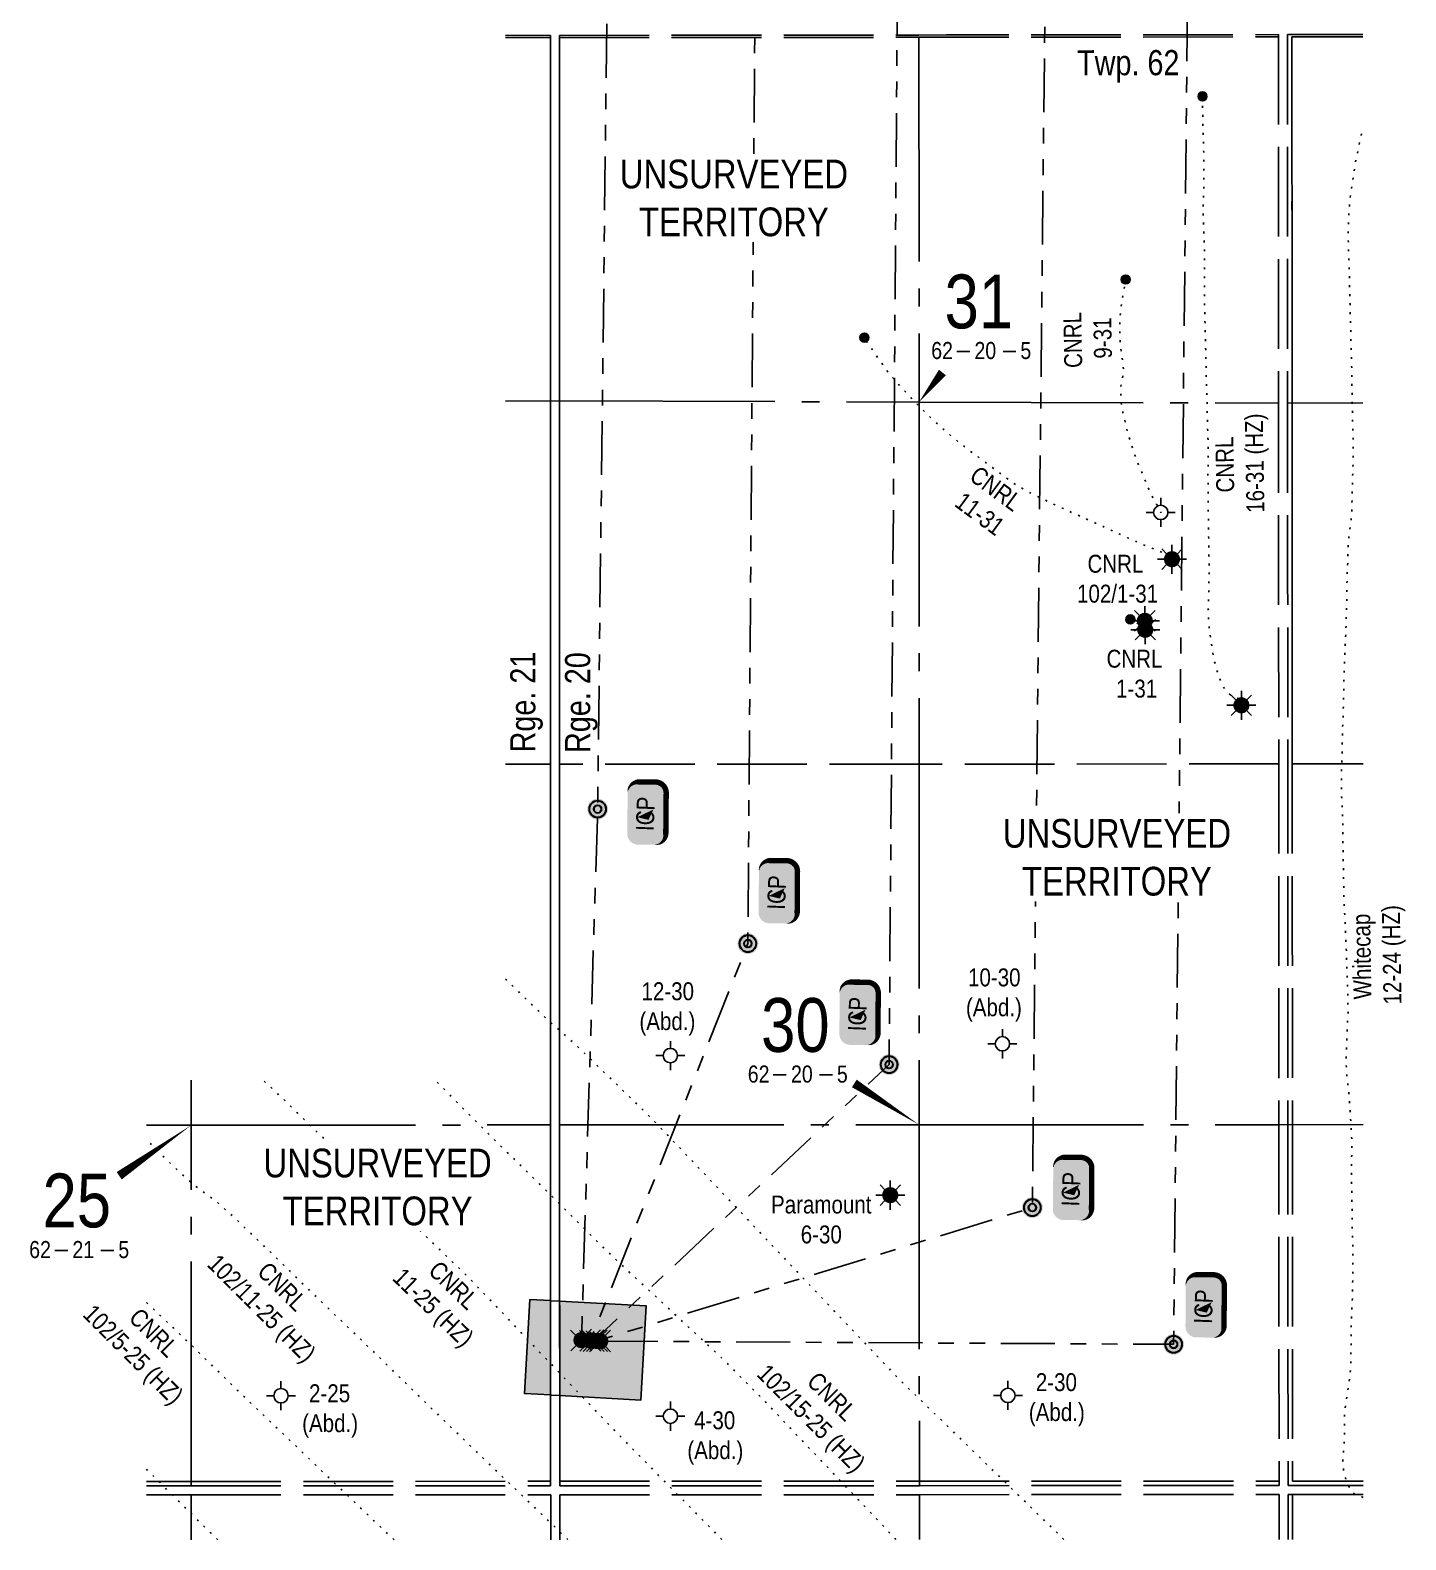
# Model space of a CAD drawing. Extents: x 492570 to 504268, y 6024618 to 6032974.
# Drawn here: x 503501 to 504268, y 6028718 to 6029559 of the extents above; entities that cross this region are included whole.
import ezdxf
from ezdxf.enums import TextEntityAlignment as Align

# ---------------------------------------------------------------- set-up
doc = ezdxf.new("R2010")
doc.units = 0
doc.header["$LTSCALE"] = 5
for name, pattern in [('foc-DOT', [1, 0.2, -0.8]), ('foc-DRILLPATH', [14.75, 6, -1.75, 1.75, -1.75, 1.75, -1.75]), ('foc-QUARTERLINE', [33, 25, -3, 2, -3]), ('foc-TRAV', [1.875, 1.25, -0.625]), ('foc-UNSURVEYED', [12.5, 10, -2.5])]:
    doc.linetypes.add(name, pattern=pattern)
for name, color, linetype in [('10', 1, 'Continuous'), ('9', 3, 'Continuous'), ('AS-DRILL-T', 8, 'Continuous'), ('C-WS-S', 8, 'Continuous'), ('D-TXT', 6, 'Continuous'), ('DETAIL-HZ-Existing', 8, 'foc-DOT'), ('DRILL-T', 8, 'Continuous'), ('F-WS-S', 8, 'Continuous'), ('L-MON', 1, 'Continuous'), ('L-QSEC', 8, 'foc-QUARTERLINE'), ('L-SEC', 7, 'Continuous'), ('L-SECLBL', 7, 'Continuous'), ('L-SECQ', 8, 'foc-QUARTERLINE'), ('L-UNS-T', 3, 'Continuous'), ('L-USEC', 7, 'foc-UNSURVEYED'), ('P-PDRILLPATH', 12, 'foc-DRILLPATH'), ('P-PROPOSED', 10, 'Continuous'), ('P-PROPOSED-H', 21, 'Continuous'), ('P-TRAV', 4, 'foc-TRAV')]:
    doc.layers.add(name, color=color, linetype=linetype)
doc.layers.add('C-WS-T', color=13, linetype='Continuous', lineweight=9)
doc.layers.add('F-WS-T', color=190, linetype='Continuous', lineweight=9)
doc.styles.add('80', font='ARIALN.TTF', dxfattribs={"height": 10})
doc.styles.add('80L', font='ARIALN.TTF', dxfattribs={"height": 10})
doc.styles.add('SIMPLEX', font='ARIALN.TTF')

# ---------------------------------------------------------------- blocks, each defined once
blk = doc.blocks.new('L-SECLBL')
at = {"layer": '9', "color": 7}
for p, q in [((-5.08, -27.83), (-12.29, -27.83)), ((20.7, -27.83), (13.5, -27.83))]:
    blk.add_line(p, q, dxfattribs=at)
at = {"layer": '10', "color": 2, "style": 'SIMPLEX'}
blk.add_attdef('SEC', text='', height=30, dxfattribs=at).set_placement((0, 0), align=Align.MIDDLE)
at = {"layer": '10', "color": 5, "style": '80L'}
blk.add_attdef('TWP', text='', height=9.5, dxfattribs=at).set_placement((-14.43, -27.37), align=Align.MIDDLE_RIGHT)
blk.add_attdef('RGE', text='', height=9.5, dxfattribs=at).set_placement((3.62, -27.37), align=Align.MIDDLE_CENTER)
blk.add_attdef('MER', text='', height=9.5, dxfattribs=at).set_placement((23.17, -27.37), align=Align.MIDDLE_LEFT)
blk = doc.blocks.new('GABD')
for p, q in [((-0.81, 0), (-1.62, 0)), ((0, 0.81), (0, 1.62)), ((1.62, 0), (0.81, 0)), ((0, -0.81), (0, -1.62))]:
    blk.add_line(p, q)
blk.add_circle((0, 0), 0.8)
blk = doc.blocks.new('GAS')
h = blk.add_hatch(color=255)
h.dxf.hatch_style = 1
edge = h.paths.add_edge_path()
edge.add_arc((0, 0), 0.9, 0, 360)
for p, q in [((-0.81, 0), (-1.62, 0)), ((-0.57, 0.57), (-1.14, 1.14)), ((0, 0.81), (0, 1.62)), ((0.57, 0.57), (1.14, 1.14)), ((1.62, 0), (0.81, 0)), ((-0.57, -0.57), (-1.14, -1.14)), ((0, -0.81), (0, -1.62)), ((1.14, -1.14), (0.57, -0.57))]:
    blk.add_line(p, q)
blk.add_circle((0, 0), 0.8)
blk = doc.blocks.new('plbh')
at = {"layer": 'L-MON'}
h = blk.add_hatch(color=255, dxfattribs=at)
h.dxf.hatch_style = 1
edge = h.paths.add_edge_path()
edge.add_arc((0, 0), 1.16, 0, 360)
h = blk.add_hatch(color=256, dxfattribs=at)
h.dxf.hatch_style = 1
h.paths.add_polyline_path([(-0.96, 0, 1), (0.96, 0, 1)])
h.paths.add_polyline_path([(0.91, 0, -1), (-0.91, 0, -1)], flags=16)
h.paths.add_polyline_path([(0.45, 0, -1), (-0.45, 0, -1)], flags=0)
h = blk.add_hatch(color=256, dxfattribs=at)
h.dxf.hatch_style = 1
h.paths.add_polyline_path([(-0.45, 0, 1), (0.45, 0, 1)])
h.paths.add_polyline_path([(0.4, 0, -1), (-0.4, 0, -1)], flags=16)
at = {"layer": 'L-MON', "color": 240}
for radius in [0.96, 0.91, 0.45, 0.4]:
    blk.add_circle((0, 0), radius, dxfattribs=at)
blk = doc.blocks.new('BH-Existing')
at = {"layer": 'AS-DRILL-T'}
h = blk.add_hatch(color=256, dxfattribs=at)
h.dxf.hatch_style = 1
edge = h.paths.add_edge_path()
edge.add_arc((0, 0), 0.5, 0, 360)
blk.add_circle((0, 0), 0.5, dxfattribs=at)
blk = doc.blocks.new('*U91')
h = blk.add_hatch(color=254)
edge = h.paths.add_edge_path()
edge.add_line((-11.5, -11.5), (11.5, -11.5))
edge.add_arc((11.5, -5.5), 6, 270, 360)
edge.add_line((17.5, -5.5), (17.5, 4))
edge.add_arc((11.5, 4), 6, 0, 90)
edge.add_line((11.5, 10), (-11.5, 10))
edge.add_arc((-11.5, 4), 6, 90, 180)
edge.add_line((-17.5, 4), (-17.5, -5.5))
edge.add_arc((-11.5, -5.5), 6, 180, 270)
at = {"color": 1, "flags": 128}
blk.add_lwpolyline([(-11.5, -11.5, 3, 3, 0), (11.5, -11.5, 3, 3, 0.414214), (17.5, -5.5, 3, 3, 0), (17.5, 4, 3, 0, 0.414214), (11.5, 10, 0, 0, 0), (-11.5, 10, 0, 0, 0.414214), (-17.5, 4, 0, 0, 0), (-17.5, -5.5, 0, 3, 0.414214)], format="xyseb", close=True, dxfattribs=at)
blk.add_lwpolyline([(-3.63, -1.78, 0, 10, 0), (0, 0, 5, 5, 0)], format="xyseb", dxfattribs=at)
at = {"color": 1, "style": '80'}
blk.add_attdef('ENTER_TEXT_001', (-35.99, -5), '', height=10, dxfattribs=at)
blk = doc.blocks.new('WC')
at = {"layer": 'L-MON'}
h = blk.add_hatch(color=255, dxfattribs=at)
h.dxf.hatch_style = 1
edge = h.paths.add_edge_path()
edge.add_arc((0, 0), 0.9, 0, 360)
at = {"layer": 'L-MON', "color": 240, "flags": 128}
for points in [[(-0.62, 0.5), (-1.23, 1.12)], [(0.52, 0.61), (1.13, 1.21)], [(-1.18, -1.18), (-0.56, -0.57)], [(1.16, -1.18), (0.56, -0.57)]]:
    blk.add_lwpolyline(points, dxfattribs=at)
at = {"layer": 'L-MON', "color": 240}
for radius in [0.8, 0.373]:
    blk.add_circle((0, 0), radius, dxfattribs=at)

msp = doc.modelspace()

# ---------------------------------------------------------------- hatches: boundary and pattern name
at = {"layer": 'P-PROPOSED-H'}
h = msp.add_hatch(color=256, dxfattribs=at)
h.dxf.hatch_style = 1
h.paths.add_polyline_path([(503791.297, 6028851.544), (503791.307, 6028798.989), (503776.781, 6028799.802), (503779.713, 6028852.192)])
h = msp.add_hatch(color=256, dxfattribs=at)
h.dxf.hatch_style = 1
h.paths.add_polyline_path([(503796.324, 6028851.262), (503844.576, 6028848.562), (503841.644, 6028796.172), (503796.334, 6028798.708)])

# ---------------------------------------------------------------- linework, layer by layer
at = {"layer": 'DETAIL-HZ-Existing', "flags": 128}
for points in [[(504176.291, 6029183.242), (504176.291, 6029183.242), (504176.291, 6029183.354), (504176.206, 6029183.467), (504175.946, 6029183.649), (504175.881, 6029183.711), (504175.826, 6029183.756), (504175.778, 6029183.789), (504175.738, 6029183.809), (504175.701, 6029183.819), (504175.631, 6029183.824), (504175.541, 6029183.831), (504175.501, 6029183.831), (504175.321, 6029183.864), (504175.17, 6029183.931), (504175.063, 6029183.994), (504175.005, 6029183.996), (504174.918, 6029183.956), (504174.923, 6029183.924), (504174.998, 6029183.911), (504175.16, 6029184.166), (504175.408, 6029184.544), (504175.62, 6029184.819), (504175.593, 6029185.224), (504175.517, 6029185.714), (504175.667, 6029185.991), (504175.797, 6029186.144), (504175.847, 6029186.231), (504175.927, 6029186.321), (504176.077, 6029186.427), (504176.277, 6029186.607), (504176.422, 6029186.784), (504176.502, 6029186.949), (504176.589, 6029187.134), (504176.714, 6029187.304), (504176.922, 6029187.507), (504176.959, 6029187.542), (504176.962, 6029187.542), (504176.962, 6029187.542), (504177.029, 6029187.554), (504177.082, 6029187.544), (504177.149, 6029187.527), (504177.232, 6029187.504), (504177.332, 6029187.482), (504177.449, 6029187.459), (504177.569, 6029187.435), (504177.692, 6029187.407), (504177.744, 6029187.387), (504177.764, 6029187.365), (504177.714, 6029187.28), (504177.542, 6029187.169), (504177.294, 6029187.082), (504176.994, 6029187.022), (504176.667, 6029186.967), (504176.332, 6029186.919), (504175.935, 6029186.911), (504175.415, 6029186.954), (504174.77, 6029187.041), (504174.029, 6029187.193), (504173.212, 6029187.433), (504172.327, 6029187.773), (504171.409, 6029188.22), (504170.319, 6029188.91), (504169.419, 6029189.602), (504168.558, 6029190.417), (504167.713, 6029191.389), (504166.888, 6029192.524), (504166.092, 6029193.823), (504165.342, 6029195.273), (504164.651, 6029196.858), (504164.028, 6029198.568), (504163.43, 6029200.375), (504162.797, 6029202.247), (504162.182, 6029204.222), (504161.641, 6029206.295), (504161.148, 6029208.467), (504160.715, 6029210.704), (504160.329, 6029212.994), (504159.941, 6029215.307), (504159.555, 6029217.654), (504159.172, 6029220.021), (504158.816, 6029222.404), (504158.54, 6029224.804), (504158.317, 6029227.214), (504158.131, 6029229.619), (504157.995, 6029232.029), (504157.905, 6029234.439), (504157.844, 6029236.854), (504157.851, 6029239.259), (504157.915, 6029241.674), (504157.989, 6029244.091), (504158.073, 6029246.506), (504158.142, 6029248.916), (504158.202, 6029251.336), (504158.271, 6029253.756), (504158.338, 6029256.176), (504158.349, 6029258.596), (504158.294, 6029261.019), (504158.228, 6029263.436), (504158.177, 6029265.851), (504158.134, 6029268.271), (504158.096, 6029270.686), (504158.077, 6029273.102), (504158.059, 6029275.514), (504158.013, 6029277.932), (504157.97, 6029280.352), (504157.947, 6029282.762), (504157.931, 6029285.182), (504157.903, 6029287.602), (504157.862, 6029290.022), (504157.841, 6029292.442), (504157.83, 6029294.852), (504157.815, 6029297.282), (504157.801, 6029299.689), (504157.796, 6029302.107), (504157.772, 6029304.522), (504157.726, 6029306.929), (504157.681, 6029309.344), (504157.667, 6029311.759), (504157.687, 6029314.179), (504157.726, 6029316.599), (504157.797, 6029319.897), (504157.837, 6029322.309), (504157.841, 6029324.729), (504157.8, 6029327.144), (504157.734, 6029329.562), (504157.661, 6029331.974), (504157.57, 6029334.389), (504157.48, 6029336.802), (504157.401, 6029339.217), (504157.348, 6029341.627), (504157.307, 6029344.042), (504157.279, 6029346.459), (504157.243, 6029348.872), (504157.185, 6029351.289), (504157.109, 6029353.704), (504157.038, 6029356.117), (504156.958, 6029358.532), (504156.854, 6029360.947), (504156.764, 6029363.357), (504156.71, 6029365.777), (504156.672, 6029368.189), (504156.626, 6029370.609), (504156.571, 6029373.022), (504156.517, 6029375.44), (504156.476, 6029377.852), (504156.421, 6029380.27), (504156.337, 6029382.677), (504156.274, 6029385.09), (504156.241, 6029387.505), (504156.173, 6029389.927), (504156.084, 6029392.342), (504156.034, 6029394.762), (504155.993, 6029397.182), (504155.94, 6029399.597), (504155.881, 6029402.007), (504155.828, 6029404.42), (504155.785, 6029406.837), (504155.754, 6029409.252), (504155.716, 6029411.665), (504155.667, 6029414.075), (504155.647, 6029416.492), (504155.646, 6029418.907), (504155.658, 6029421.325), (504155.694, 6029423.737), (504155.721, 6029426.155), (504155.73, 6029428.57), (504155.75, 6029430.985), (504155.749, 6029433.397), (504155.708, 6029435.81), (504155.642, 6029438.22), (504155.567, 6029440.635), (504155.481, 6029443.05), (504155.382, 6029445.47), (504155.272, 6029447.882), (504155.183, 6029450.285), (504155.108, 6029452.697), (504155.047, 6029455.105), (504155.016, 6029457.52), (504155.005, 6029459.935), (504155.022, 6029462.35), (504155.076, 6029464.765), (504155.148, 6029467.172), (504155.225, 6029469.59), (504155.294, 6029472.005), (504155.343, 6029474.428), (504155.355, 6029476.845), (504155.357, 6029479.265), (504155.368, 6029481.68), (504155.375, 6029484.098), (504155.357, 6029486.518), (504155.321, 6029488.933), (504155.273, 6029491.353), (504155.212, 6029493.775), (504155.139, 6029496.193), (504155.061, 6029498.615), (504155.005, 6029501.033), (504154.947, 6029503.44), (504154.876, 6029505.86), (504154.795, 6029508.27), (504154.737, 6029510.688), (504154.698, 6029513.108), (504154.658, 6029515.518), (504154.619, 6029517.935), (504154.617, 6029518.213), (504154.608, 6029522.463)], [(504244.229, 6028741.939), (504243.438, 6028742.206), (504242.318, 6028742.563), (504241.24, 6028742.885), (504240.263, 6028743.282), (504239.382, 6028743.887), (504238.574, 6028744.669), (504237.792, 6028745.526), (504237.036, 6028746.471), (504236.346, 6028747.536), (504235.75, 6028748.68), (504235.255, 6028749.893), (504234.852, 6028751.125), (504234.451, 6028752.36), (504234.01, 6028753.67), (504233.557, 6028755.242), (504233.179, 6028757.187), (504232.955, 6028759.542), (504232.9, 6028760.992), (504232.896, 6028762.484), (504232.911, 6028763.124), (504233.112, 6028766.292), (504233.428, 6028770.007), (504233.676, 6028774.047), (504233.772, 6028778.322), (504233.707, 6028782.79), (504233.758, 6028787.6), (504234.213, 6028792.9), (504235.095, 6028798.743), (504235.175, 6028799.205), (504236.162, 6028805.061), (504236.992, 6028811.789), (504237.346, 6028818.779), (504237.388, 6028825.887), (504237.42, 6028832.172), (504237.432, 6028833.019), (504237.611, 6028840.205), (504237.926, 6028847.372), (504238.183, 6028854.515), (504238.297, 6028861.73), (504238.406, 6028868.923), (504238.488, 6028876.123), (504238.337, 6028883.273), (504238.086, 6028890.408), (504237.961, 6028897.498), (504237.92, 6028904.69), (504237.827, 6028911.873), (504237.671, 6028918.998), (504237.67, 6028926.173), (504237.752, 6028933.323), (504237.816, 6028940.471), (504237.511, 6028947.653), (504236.992, 6028954.83), (504236.552, 6028961.998), (504235.939, 6028969.152), (504235.145, 6028976.247), (504234.655, 6028983.344), (504234.746, 6028990.52), (504235.026, 6028997.702), (504235.375, 6029004.923), (504235.707, 6029012.135), (504235.666, 6029019.313), (504235.39, 6029026.468), (504235.147, 6029033.645), (504234.949, 6029040.788), (504234.738, 6029047.975), (504234.422, 6029055.16), (504234.077, 6029062.34), (504233.721, 6029069.517), (504233.455, 6029076.705), (504233.277, 6029083.957), (504233.134, 6029091.102), (504233.006, 6029098.29), (504232.895, 6029105.46), (504232.849, 6029112.63), (504232.766, 6029119.825), (504232.405, 6029127.027), (504232.074, 6029134.19), (504232.034, 6029141.332), (504232.115, 6029148.465), (504232.337, 6029155.665), (504232.504, 6029162.83), (504232.668, 6029170.025), (504232.96, 6029177.201), (504233.157, 6029184.376), (504233.316, 6029191.551), (504233.44, 6029198.664), (504233.637, 6029205.866), (504233.989, 6029213.034), (504234.318, 6029220.197), (504234.597, 6029227.377), (504234.804, 6029234.564), (504235.031, 6029241.75), (504235.068, 6029248.957), (504235.265, 6029256.095), (504235.589, 6029263.273), (504235.668, 6029270.433), (504236.24, 6029277.576), (504237.247, 6029284.704), (504237.833, 6029291.851), (504237.98, 6029298.994), (504238.122, 6029306.129), (504238.351, 6029313.299), (504238.646, 6029320.425), (504238.66, 6029327.595), (504238.429, 6029334.782), (504238.283, 6029341.982), (504238.155, 6029349.197), (504237.99, 6029356.392), (504237.864, 6029363.755), (504237.753, 6029370.947), (504237.57, 6029378.077), (504237.387, 6029385.242), (504237.193, 6029392.397), (504236.99, 6029399.56), (504236.814, 6029406.727), (504236.659, 6029413.87), (504236.505, 6029421.05), (504236.295, 6029428.225), (504236.057, 6029435.407), (504235.851, 6029442.617), (504235.89, 6029449.802), (504236.214, 6029457), (504236.689, 6029464.175), (504237.653, 6029471.293), (504238.685, 6029478.369), (504239.812, 6029485.449), (504241.273, 6029492.485), (504242.71, 6029499.488), (504243.926, 6029505.235)], [(504131.305, 6029290.853), (504131.322, 6029290.793), (504131.34, 6029290.74), (504131.34, 6029290.74), (504131.34, 6029290.74), (504131.36, 6029290.695), (504131.383, 6029290.598), (504131.41, 6029290.498), (504131.438, 6029290.453), (504131.438, 6029290.453), (504131.438, 6029290.453), (504131.438, 6029290.453), (504131.393, 6029290.55), (504131.37, 6029290.583), (504131.298, 6029290.698), (504130.76, 6029291.935), (504130.499, 6029292.663), (504129.764, 6029294.107), (504128.989, 6029295.375), (504128.131, 6029296.797), (504127.225, 6029298.369), (504126.335, 6029300.049), (504125.449, 6029301.909), (504124.506, 6029304.076), (504122.765, 6029308.173), (504121.709, 6029310.72), (504120.704, 6029313.21), (504119.603, 6029315.862), (504118.242, 6029319.147), (504116.931, 6029322.559), (504115.725, 6029326.061), (504114.579, 6029329.693), (504113.473, 6029333.418), (504112.465, 6029336.935), (504111.581, 6029340.48), (504111.011, 6029343.045), (504110.252, 6029346.335), (504109.694, 6029348.947), (504109.301, 6029351.522), (504109.09, 6029354.212), (504108.989, 6029357.14), (504109.183, 6029360.942), (504109.932, 6029364.955), (504110.416, 6029367.695), (504110.521, 6029369.193), (504110.52, 6029370.775), (504110.422, 6029372.358), (504110.104, 6029374.933), (504109.47, 6029379.172), (504108.859, 6029384.125), (504108.518, 6029388.955), (504108.394, 6029393.592), (504108.51, 6029398.072), (504108.917, 6029402.293), (504109.595, 6029407.428), (504110.406, 6029412.528), (504111.462, 6029418.523), (504111.804, 6029420.461)], [(504137.593, 6029264.623), (504137.593, 6029264.623), (504137.57, 6029264.605), (504137.545, 6029264.588), (504137.535, 6029264.57), (504137.548, 6029264.533), (504137.588, 6029264.51), (504137.628, 6029264.495), (504137.71, 6029264.488), (504137.905, 6029264.513), (504137.925, 6029264.616), (504135.21, 6029265.087), (504136.407, 6029266.053), (504135.64, 6029266.642), (504133.202, 6029267.992), (504131.297, 6029268.779), (504127.751, 6029270.21), (504125.396, 6029271.162), (504123.026, 6029272.144), (504120.485, 6029273.221), (504116.495, 6029274.957), (504112.789, 6029276.603), (504107.536, 6029278.999), (504101.535, 6029281.795), (504095.055, 6029284.746), (504089.044, 6029287.419), (504082.943, 6029290.132), (504076.38, 6029293.123), (504070.129, 6029296.034), (504064.266, 6029298.767), (504058.948, 6029301.41), (504053.839, 6029304.239), (504049.906, 6029306.6), (504044.893, 6029310.116), (504040.764, 6029313.283), (504034.733, 6029317.739), (504029.532, 6029321.587), (504023.458, 6029326.16), (504016.902, 6029331.363), (504012.638, 6029334.937), (504008.562, 6029338.479), (504004.631, 6029342.028), (504000.303, 6029346.201), (503996.582, 6029350.053), (503992.956, 6029353.742), (503989.44, 6029357.378), (503985.714, 6029361.442), (503982.848, 6029364.624), (503980.089, 6029367.971), (503979.109, 6029369.27), (503977.851, 6029370.97), (503975.475, 6029374.302), (503973.542, 6029377.064), (503971.098, 6029380.551), (503967.337, 6029386.247), (503966.321, 6029387.869), (503966.189, 6029388.082)], [(504122.706, 6029225.313), (504122.706, 6029225.313), (504122.751, 6029225.31), (504122.873, 6029225.298), (504122.993, 6029225.275), (504123.098, 6029225.238), (504123.203, 6029225.176), (504123.333, 6029225.106), (504123.463, 6029225.031), (504123.586, 6029224.951), (504123.701, 6029224.878), (504123.796, 6029224.816), (504123.858, 6029224.781), (504123.918, 6029224.776), (504123.991, 6029224.778), (504124.061, 6029224.763), (504124.138, 6029224.726), (504124.218, 6029224.666), (504124.288, 6029224.593), (504124.366, 6029224.538), (504124.461, 6029224.516), (504124.561, 6029224.513), (504124.646, 6029224.526), (504124.716, 6029224.553), (504124.781, 6029224.586), (504124.846, 6029224.621), (504124.963, 6029224.696), (504125.053, 6029224.826), (504124.828, 6029225.276), (504124.478, 6029225.671), (504123.843, 6029226.186), (504123.28, 6029226.551), (504122.7, 6029226.835), (504122.01, 6029227.128), (504121.425, 6029227.37), (504120.688, 6029227.722), (504120.027, 6029228.067), (504119.592, 6029228.29), (504118.822, 6029228.699), (504118.052, 6029229.109), (504117.28, 6029229.519), (504116.509, 6029229.926), (504115.739, 6029230.336), (504114.969, 6029230.746), (504114.339, 6029231.081)], [(504077.379, 6028718.476), (504076.782, 6028719.058), (504061.945, 6028733.488), (504056.996, 6028738.296), (504052.007, 6028743.149), (504046.97, 6028748.065), (504042.031, 6028752.886), (504037.084, 6028757.709), (504032.178, 6028762.48), (504022.325, 6028772.074), (504017.365, 6028776.91), (504012.416, 6028781.703), (503997.474, 6028796.181), (503992.555, 6028800.944), (503987.588, 6028805.76), (503982.762, 6028810.651), (503977.993, 6028815.697), (503973.243, 6028820.7), (503968.419, 6028825.786), (503963.727, 6028830.764), (503958.986, 6028835.728), (503954.204, 6028840.731), (503944.693, 6028850.778), (503939.939, 6028855.761), (503935.17, 6028860.78), (503930.403, 6028865.81), (503920.917, 6028875.795), (503916.156, 6028880.816), (503911.361, 6028885.874), (503901.891, 6028895.936), (503897.149, 6028900.944), (503892.337, 6028905.978), (503882.851, 6028915.982), (503878.105, 6028920.993), (503873.318, 6028926.024), (503863.857, 6028936.01), (503859, 6028941.134), (503854.344, 6028946.057), (503849.49, 6028951.063), (503839.706, 6028960.747), (503834.75, 6028965.581), (503829.771, 6028970.386), (503819.88, 6028979.966), (503814.903, 6028984.824), (503809.929, 6028989.657), (503804.963, 6028994.433), (503794.667, 6029003.627), (503789.408, 6029008.268), (503784.444, 6029012.984), (503779.475, 6029017.762), (503774.496, 6029022.578), (503769.551, 6029027.384), (503766.231, 6029030.61)], [(503886.732, 6028718.412), (503885.317, 6028719.854), (503880.621, 6028724.692), (503875.751, 6028729.615), (503870.752, 6028734.691), (503866.071, 6028739.48), (503861.049, 6028744.591), (503856.36, 6028749.319), (503851.508, 6028754.217), (503846.654, 6028759.136), (503841.817, 6028764.041), (503837.103, 6028768.835), (503827.242, 6028778.922), (503822.491, 6028783.835), (503812.92, 6028793.847), (503808.168, 6028798.768), (503793.781, 6028813.875), (503789.031, 6028818.899), (503784.447, 6028823.605), (503779.673, 6028828.628), (503774.641, 6028833.944), (503769.912, 6028838.96), (503765.215, 6028843.966), (503759.508, 6028849.874), (503750.823, 6028858.908), (503746.041, 6028863.852), (503741.095, 6028868.77), (503736.13, 6028873.558), (503731.259, 6028878.247), (503726.295, 6028883.033), (503721.316, 6028887.826), (503711.372, 6028897.43), (503701.452, 6028907.019), (503696.403, 6028911.928), (503691.538, 6028916.653), (503681.543, 6028926.193), (503676.591, 6028930.986), (503671.485, 6028935.857), (503661.321, 6028945.316), (503653.154, 6028953.181), (503646.494, 6028959.743), (503641.545, 6028964.559), (503631.14, 6028974.343)], [(503983.775, 6028718.449), (503981.634, 6028720.693), (503972.193, 6028730.745), (503967.696, 6028735.504), (503962.672, 6028740.757), (503957.868, 6028745.795), (503953.346, 6028750.561), (503948.357, 6028755.817), (503943.858, 6028760.553), (503938.719, 6028765.934), (503933.992, 6028770.872), (503924.729, 6028780.664), (503919.739, 6028785.97), (503915.033, 6028790.953), (503905.432, 6028800.8), (503900.525, 6028805.703), (503895.969, 6028810.264), (503890.769, 6028815.463), (503885.865, 6028820.356), (503881.239, 6028824.759), (503875.945, 6028829.603), (503870.906, 6028834.228), (503865.949, 6028838.819), (503860.572, 6028843.89), (503855.888, 6028848.283), (503845.713, 6028857.682), (503840.629, 6028862.391), (503835.325, 6028867.294), (503830.316, 6028871.935), (503825.334, 6028876.655), (503820.245, 6028881.599), (503815.386, 6028886.374), (503810.477, 6028891.27), (503805.805, 6028895.951), (503800.713, 6028901.055), (503795.809, 6028905.938), (503790.88, 6028910.821), (503786.231, 6028915.407), (503781.327, 6028920.226), (503776.115, 6028925.361), (503766.492, 6028934.796), (503761.555, 6028939.616), (503751.755, 6028949.346), (503746.583, 6028954.571), (503741.746, 6028959.467), (503737.255, 6028964.016), (503732.01, 6028969.284), (503727.409, 6028973.892), (503726.923, 6028974.383)], [(503800.963, 6028718.379), (503794.967, 6028724.164), (503789.953, 6028728.97), (503784.977, 6028733.743), (503780.023, 6028738.531), (503775.039, 6028743.342), (503770.002, 6028748.165), (503765.003, 6028752.929), (503760.024, 6028757.687), (503755.03, 6028762.47), (503750.023, 6028767.269), (503745.076, 6028772.049), (503740.357, 6028776.648), (503735.168, 6028781.676), (503720.213, 6028796.044), (503715.297, 6028800.869), (503710.343, 6028805.728), (503700.472, 6028815.349), (503695.508, 6028820.203), (503690.524, 6028824.986), (503685.552, 6028829.807), (503680.62, 6028834.583), (503670.685, 6028844.037), (503665.623, 6028848.918), (503660.676, 6028853.711), (503655.61, 6028858.489), (503650.711, 6028863.283), (503645.759, 6028868.219), (503640.84, 6028873.009), (503635.876, 6028877.828), (503625.883, 6028887.389), (503620.928, 6028892.185), (503616.039, 6028896.961), (503605.664, 6028906.185), (503600.57, 6028910.083), (503595.011, 6028914.104), (503589.64, 6028918.46), (503584.573, 6028923.065), (503579.526, 6028927.866), (503569.716, 6028937.58), (503566.028, 6028941.255)], [(503704.075, 6028718.344), (503702.853, 6028719.511), (503692.8, 6028728.95), (503687.778, 6028733.709), (503677.823, 6028743.22), (503667.792, 6028752.774), (503662.808, 6028757.54), (503657.831, 6028762.326), (503652.857, 6028767.122), (503647.871, 6028771.898), (503632.896, 6028786.185), (503627.899, 6028790.968), (503622.923, 6028795.729), (503617.916, 6028800.498), (503608.013, 6028810.134), (503593.233, 6028824.619), (503588.264, 6028829.428), (503583.257, 6028834.223), (503578.243, 6028838.957), (503573.229, 6028843.705), (503568.227, 6028848.481), (503566.027, 6028850.577)], [(503605.756, 6028718.31), (503602.877, 6028721.115), (503598.03, 6028725.864), (503592.971, 6028730.852), (503588.067, 6028735.716), (503578.436, 6028745.277), (503573.41, 6028750.323), (503568.496, 6028755.181), (503566.027, 6028757.586)]]:
    msp.add_lwpolyline(points, dxfattribs=at)
at = {"layer": 'L-QSEC'}
for p, q in [((503766.174, 6029352.69), (503791.224, 6029352.783)), ((504202.023, 6029351.622), (504243.987, 6029351.665))]:
    msp.add_line(p, q, dxfattribs=at)
at = {"layer": 'L-QSEC', "flags": 128}
for points in [[(503996.58, 6029555.407), (503996.623, 6029352.193)], [(503791.224, 6029352.783), (503996.623, 6029352.193)], [(503996.623, 6029352.193), (503996.666, 6029150.482)], [(503996.623, 6029352.193), (504196.997, 6029351.617)], [(504197.176, 6028949.559), (504244.147, 6028949.606)]]:
    msp.add_lwpolyline(points, dxfattribs=at)
at = {"layer": 'L-SEC'}
for p, q in [((503791.228, 6029556.457), (503791.22, 6029150.373)), ((503796.307, 6029150.406), (503796.254, 6029556.454)), ((503791.22, 6029150.373), (503791.278, 6028949.424)), ((503796.246, 6029150.376), (503796.305, 6028949.425)), ((503791.278, 6028949.424), (503791.317, 6028748.388)), ((503796.305, 6028949.425), (503796.344, 6028748.39)), ((503791.322, 6028718.375), (503791.318, 6028743.362)), ((503796.349, 6028718.377), (503796.345, 6028743.363))]:
    msp.add_line(p, q, dxfattribs=at)
at = {"layer": 'L-SECLBL', "flags": 128}
for points in [[(503996.623, 6029352.193, 0, 4.997, 0), (504009.674, 6029368.621, 0, 0, 0)], [(503996.755, 6028949.458, 0, 4.997, 0), (503960.562, 6028972.542, 0, 0, 0)], [(503591.034, 6028949.306, 0, 4.997, 0), (503550.838, 6028921.133, 0, 0, 0)]]:
    msp.add_lwpolyline(points, format="xyseb", dxfattribs=at)
at = {"layer": 'L-SECQ'}
for p, q in [((503591.014, 6028743.285), (503591.013, 6028718.299)), ((503996.806, 6028743.434), (503996.814, 6028718.453))]:
    msp.add_line(p, q, dxfattribs=at)
at = {"layer": 'L-SECQ', "flags": 128}
for points in [[(503996.666, 6029150.482), (503996.735, 6028949.492)], [(503591.014, 6028949.34), (503591.014, 6028974.327)], [(503566.028, 6028949.33), (503591.014, 6028949.34)], [(503591.014, 6028949.34), (503791.278, 6028949.424)], [(503591.014, 6028748.312), (503591.014, 6028949.34)], [(503796.305, 6028949.425), (503996.735, 6028949.492)], [(503996.735, 6028949.492), (504197.176, 6028949.559)], [(503996.735, 6028949.492), (503996.804, 6028748.461)]]:
    msp.add_lwpolyline(points, dxfattribs=at)
at = {"layer": 'L-USEC'}
for p, q in [((503766.233, 6029150.367), (503791.22, 6029150.373)), ((503566.027, 6028750.817), (503591.014, 6028750.826)), ((503566.027, 6028748.302), (503591.014, 6028748.312)), ((503591.014, 6028750.826), (503791.315, 6028750.903)), ((503591.014, 6028748.312), (503791.316, 6028748.388)), ((504244.226, 6028751.091), (504204.804, 6028751.052)), ((503566.027, 6028743.276), (503591.014, 6028743.285)), ((503591.014, 6028743.285), (503791.318, 6028743.362))]:
    msp.add_line(p, q, dxfattribs=at)
at = {"layer": 'L-USEC', "flags": 128}
for points in [[(503766.115, 6029556.469), (503791.228, 6029556.457)], [(503766.115, 6029555.205), (503791.228, 6029555.193)], [(503796.253, 6029556.462), (503896.416, 6029556.567), (503910.966, 6029556.582), (503996.579, 6029556.671)], [(503796.254, 6029555.198), (503896.417, 6029555.302), (503910.967, 6029555.317), (503996.58, 6029555.407)], [(503996.579, 6029556.671), (504011.942, 6029556.687), (504096.742, 6029556.776), (504112.917, 6029556.792), (504196.905, 6029556.88)], [(503996.58, 6029555.407), (504011.943, 6029555.423), (504096.743, 6029555.511), (504112.918, 6029555.528), (504196.906, 6029555.616)], [(504196.905, 6029556.88), (504196.951, 6029453.617), (504196.997, 6029351.617)], [(504201.931, 6029556.886), (504213.892, 6029556.898), (504221.432, 6029556.906), (504243.905, 6029556.929)], [(504201.932, 6029556.886), (504201.978, 6029453.619), (504202.023, 6029351.619)], [(504204.446, 6029555.624), (504213.893, 6029555.634), (504221.433, 6029555.642), (504243.906, 6029555.665)], [(504204.537, 6029351.625), (504204.491, 6029453.624), (504204.446, 6029555.624)], [(504204.447, 6029555.619), (504204.492, 6029453.62), (504204.538, 6029351.62)], [(504196.997, 6029351.617), (504197.042, 6029251.103), (504197.087, 6029150.588)], [(504202.023, 6029351.619), (504202.068, 6029251.105), (504202.113, 6029150.59)], [(504204.626, 6029150.596), (504204.582, 6029251.11), (504204.537, 6029351.625)], [(504204.538, 6029351.62), (504204.583, 6029251.106), (504204.627, 6029150.591)], [(503996.666, 6029150.482), (503796.246, 6029150.376)], [(504197.087, 6029150.588), (503996.666, 6029150.482)], [(504197.087, 6029150.588), (504197.132, 6029050.074), (504197.176, 6028949.559)], [(504202.113, 6029150.59), (504202.158, 6029050.076), (504202.203, 6028949.562)], [(504244.067, 6029150.636), (504204.626, 6029150.596)], [(504204.627, 6029150.592), (504204.673, 6029050.077), (504204.717, 6028949.563)], [(504197.176, 6028949.559), (504197.221, 6028849.044), (504197.266, 6028748.531)], [(504202.203, 6028949.562), (504202.247, 6028849.046), (504202.292, 6028748.533)], [(504204.717, 6028949.563), (504204.762, 6028849.047), (504204.805, 6028751.048)], [(503791.315, 6028750.903), (503791.317, 6028750.903)], [(503791.316, 6028748.388), (503791.317, 6028748.388)], [(503796.343, 6028750.904), (503996.804, 6028750.975)], [(503796.344, 6028748.39), (503996.804, 6028748.461)], [(503996.804, 6028750.975), (504197.264, 6028751.046)], [(503996.804, 6028748.461), (504197.266, 6028748.531)], [(504202.292, 6028748.533), (504244.227, 6028748.548)], [(504204.805, 6028751.048), (504244.226, 6028751.062)], [(503796.345, 6028743.363), (503996.806, 6028743.434)], [(503996.806, 6028743.434), (504197.268, 6028743.505)], [(504197.268, 6028743.505), (504197.279, 6028718.518)], [(504202.294, 6028743.506), (504244.229, 6028743.521)], [(504202.294, 6028743.507), (504202.305, 6028718.52)], [(504204.808, 6028743.508), (504204.819, 6028718.521)]]:
    msp.add_lwpolyline(points, dxfattribs=at)
at = {"layer": 'P-PDRILLPATH', "flags": 128}
for points in [[(503831.203, 6030300.268), (503817.492, 6029125.401), (503808.477, 6028829.56)], [(503909.914, 6030201.628), (503901.219, 6029050.485), (503813.466, 6028829.281)], [(503988.625, 6030103.189), (503979.946, 6028983.063), (503815.293, 6028829.179)], [(504150.025, 6029940.892), (504138.512, 6028827.218), (503818.945, 6028828.975)], [(504068.003, 6029691.152), (504059.771, 6028903.4), (503817.119, 6028829.077)]]:
    msp.add_lwpolyline(points, dxfattribs=at)
at = {"layer": 'P-PROPOSED'}
msp.add_lwpolyline([(503791.297, 6028851.544), (503791.307, 6028798.989), (503776.781, 6028799.802), (503779.713, 6028852.192)], close=True, dxfattribs=at)
at = {"layer": 'P-PROPOSED', "flags": 128}
msp.add_lwpolyline([(503796.324, 6028851.262), (503844.576, 6028848.562), (503841.644, 6028796.172), (503796.334, 6028798.708), (503796.324, 6028851.262)], dxfattribs=at)
at = {"layer": 'P-TRAV', "flags": 128}
for points in [[(503791.297, 6028851.531), (503796.324, 6028851.251)], [(503791.7, 6028798.952), (503796.334, 6028798.694)]]:
    msp.add_lwpolyline(points, dxfattribs=at)

# ---------------------------------------------------------------- block references
at = {"layer": 'AS-DRILL-T', "xscale": 4.997316549999998, "yscale": 4.997316549999998, "zscale": 4.997316549999998}
for p in [(504154.608, 6029522.463), (504111.804, 6029420.461), (503966.189, 6029388.082), (504114.339, 6029231.081)]:
    msp.add_blockref('BH-Existing', p, dxfattribs=at)
at = {"layer": 'C-WS-S', "xscale": 4.997316549999959, "yscale": 4.997316549999959, "zscale": 4.997316549999959}
for p in [(504137.593, 6029264.623), (504122.706, 6029225.313), (504176.291, 6029183.242)]:
    msp.add_blockref('GAS', p, dxfattribs=at)
at = {"layer": 'F-WS-S', "xscale": 4.997316549999959, "yscale": 4.997316549999959}
for name, p, zscale in [('GABD', (504131.36, 6029290.695), 1.249329137499989), ('GAS', (504122.477, 6029230.292), 4.997316549999959), ('GABD', (504043.101, 6028994.633), 1.249999999999988), ('GABD', (503858.038, 6028988.072), 1.249999999999988), ('GAS', (503980.583, 6028910.314), 4.997316549999959), ('GABD', (503641, 6028798.564), 1.249999999999982), ('GABD', (504046.16, 6028798.745), 1.249999999999988)]:
    msp.add_blockref(name, p, dxfattribs=dict(at, zscale=zscale))
at = {"layer": 'L-MON'}
ref = msp.add_blockref('*U91', (503844.109, 6029123.037), dxfattribs=dict(at, xscale=0.9991647603146542, yscale=0.9991647603146542, zscale=0.7490926300845151, rotation=89.45323920890976))
ref.add_attrib('ENTER_TEXT_001', 'ICP', (503848.727, 6029113.022), dxfattribs={"layer": '0', "color": 1, "height": 9.9916, "rotation": 87.8025, "style": '80'})
for name, p, xscale, yscale, zscale in [('plbh', (503817.492, 6029125.401), 4.997316549999977, 4.997316549999977, 4.997316549999977), ('plbh', (503901.219, 6029050.485), 4.997316549999959, 4.997316549999959, 54.97048204999951), ('plbh', (503979.946, 6028983.063), 4.997316549999959, 4.997316549999959, 54.97048204999951), ('plbh', (504059.771, 6028903.4), 4.997316549999959, 4.997316549999959, 54.97048204999951), ('WC', (503808.477, 6028829.56), 4.997316549999996, 4.997316549999996, 1.249329137499993), ('WC', (503813.466, 6028829.281), 4.997316549999996, 4.997316549999996, 1.249329137499993), ('WC', (503815.293, 6028829.179), 4.997316549999996, 4.997316549999996, 1.249329137499993), ('WC', (503817.119, 6028829.077), 4.997316549999996, 4.997316549999996, 1.249329137499993), ('WC', (503818.945, 6028828.975), 4.997316549999996, 4.997316549999996, 1.249329137499993), ('plbh', (504138.512, 6028827.218), 4.997316549999959, 4.997316549999959, 54.97048204999951)]:
    msp.add_blockref(name, p, dxfattribs=dict(at, xscale=xscale, yscale=yscale, zscale=zscale))
ref = msp.add_blockref('*U91', (503917.299, 6029079.207), dxfattribs=dict(at, xscale=0.9991647603146594, yscale=0.9991647603146594, zscale=0.7490926300845151, rotation=89.56724700418421))
ref.add_attrib('ENTER_TEXT_001', 'ICP', (503921.918, 6029069.191), dxfattribs={"layer": '0', "color": 1, "height": 9.9916, "rotation": 87.8025, "style": '80'})
ref = msp.add_blockref('*U91', (503962.315, 6029011.492), dxfattribs=dict(at, xscale=0.99916476031466, yscale=0.99916476031466, zscale=0.7490926300845151, rotation=89.55608153449356))
ref.add_attrib('ENTER_TEXT_001', 'ICP', (503966.933, 6029001.476), dxfattribs={"layer": '0', "color": 1, "height": 9.9916, "rotation": 87.8025, "style": '80'})
ref = msp.add_blockref('*U91', (504081.336, 6028913.895), dxfattribs=dict(at, xscale=0.99916476031466, yscale=0.99916476031466, zscale=0.7490926300845151, rotation=89.55608153449356))
ref.add_attrib('ENTER_TEXT_001', 'ICP', (504085.955, 6028903.879), dxfattribs={"layer": '0', "color": 1, "height": 9.9916, "rotation": 87.8025, "style": '80'})
ref = msp.add_blockref('*U91', (504155.2, 6028848.502), dxfattribs=dict(at, xscale=0.99916476031466, yscale=0.99916476031466, zscale=0.7490926300845151, rotation=89.55608153449356))
ref.add_attrib('ENTER_TEXT_001', 'ICP', (504159.818, 6028838.487), dxfattribs={"layer": '0', "color": 1, "height": 9.9916, "rotation": 87.8025, "style": '80'})
at = {"layer": 'L-SECLBL', "xscale": 0.99946331, "yscale": 0.99946331, "zscale": 0.2498677499999959}
for p, values in [((504029.945, 6029408.252), {'SEC': '31', 'TWP': '62', 'RGE': '20', 'MER': '5'}), ((503927.697, 6029005.136), {'SEC': '30', 'TWP': '62', 'RGE': '20', 'MER': '5'}), ((503527.206, 6028907.375), {'SEC': '25', 'TWP': '62', 'RGE': '21', 'MER': '5'})]:
    msp.add_blockref('L-SECLBL', p, dxfattribs=at).add_auto_attribs(values)

# ---------------------------------------------------------------- texts
at = {"layer": 'C-WS-T', "char_height": 9.99463, "attachment_point": 1, "style": '80L'}
for s, insert in [('\\pi12.284;CNRL\\P\\pi6.4483;102/1-31', (504078.222, 6029267.082)), ('\\pi12.284;CNRL\\P\\pi17.592;1-31', (504088.845, 6029214.188))]:
    msp.add_mtext_dynamic_manual_height_columns(s, width=54.75, gutter_width=49.973, heights=[0], dxfattribs=dict(at, insert=insert))
at = {"layer": 'D-TXT', "color": 3, "char_height": 13.9925, "attachment_point": 1, "style": '80L'}
for s, width, gutter_width, insert, rotation in [('Twp. 62', 101.34098, 47.475, (504084.734, 6029548.223), 0.059968), ('Rge. 21', 53.3415, 47.5, (503768.803, 6029156.993), 90.007579), ('Rge. 20', 55.51884, 47.5, (503799.348, 6029156.675), 90.007579)]:
    msp.add_mtext_dynamic_manual_height_columns(s, width=width, gutter_width=gutter_width, heights=[0], dxfattribs=dict(at, insert=insert, rotation=rotation))
at = {"layer": 'DRILL-T', "char_height": 9.99463, "attachment_point": 1, "style": '80L'}
for s, insert, rotation in [('\\pi23.16;CNRL\\P\\pi0.39563;102/11-25 (HZ)', (503617.817, 6028890.314), 315.091649), ('\\pi23.16;CNRL\\P\\pi11.539;11-25 (HZ)', (503712.778, 6028890.652), 315.993758), ('\\pi23.16;CNRL\\P\\pi3.5795;102/5-25 (HZ)', (503546.224, 6028864.616), 315.091649), ('\\pi23.16;CNRL\\P\\pi0.39563;102/15-25 (HZ)', (503924.153, 6028829.115), 315.019144)]:
    msp.add_mtext_dynamic_manual_height_columns(s, width=76.50094, gutter_width=49.973, heights=[0], dxfattribs=dict(at, insert=insert, rotation=rotation))
at = {"layer": 'F-WS-S', "char_height": 9.99463, "attachment_point": 1, "style": '80L'}
for s, width, insert, rotation in [('\\pi0.32268;CNRL\\P\\pi5.245;9-31', 30.82697, (504077.602, 6029370.765), 91.015696), ('\\pi12.284;CNRL\\P\\pi0.66356;16-31 (HZ)', 54.75, (504162.526, 6029289.412), 91.015696), ('\\pi12.284;CNRL\\P\\pi14.408;11-31', 54.75, (504020.038, 6029324.587), 323.543419), ('\\pi3.8235;Whitecap\\P\\pi0.66356;12-24 (HZ)', 54.75, (504238.901, 6029015.481), 91.015696)]:
    msp.add_mtext_dynamic_manual_height_columns(s, width=width, gutter_width=49.973, heights=[0], dxfattribs=dict(at, insert=insert, rotation=rotation))
at = {"layer": 'F-WS-T', "attachment_point": 1, "style": '80L'}
for s, width, insert, char_height in [('\\pi1.5464;10-30\\P\\pi0.39426;(Abd.)', 30.58153, (504022.374, 6029036.639), 9.99463), ('\\pi1.5464;12-30\\P\\pi0.39426;(Abd.)', 30.58153, (503840.388, 6029028.915), 9.99463), ('\\pi-20.525;Paramount\\P\\pi-3.9647;6-30', 14.00974, (503934.644, 6028910.099), 9.99463), ('\\pi4.2325;2-25\\P\\pi0.39415;(Abd.)', 30.58153, (503652.421, 6028804.951), 9.99471), ('\\pi-6.0165;2-30\\P\\pi-9.8991;(Abd.)', 9.99471, (504067.721, 6028811.126), 9.99463)]:
    msp.add_mtext_dynamic_manual_height_columns(s, width=width, gutter_width=49.973, heights=[0], dxfattribs=dict(at, insert=insert, char_height=char_height))

# ---------------------------------------------------------------- next in the draw order: texts
at = {"layer": 'F-WS-T', "insert": (503867.102, 6028789.883), "char_height": 9.99471, "attachment_point": 1, "style": '80L', "bg_fill": 3, "box_fill_scale": 1.2, "bg_fill_color": 256, "bg_fill_transparency": 0}
msp.add_mtext_dynamic_manual_height_columns('\\pi4.1814;4-30\\P\\pi0.39415;(Abd.)', width=30.58153, gutter_width=49.973, heights=[0], dxfattribs=at)
at = {"layer": 'L-UNS-T', "color": 3, "char_height": 16, "attachment_point": 5, "style": '80L', "bg_fill": 3, "box_fill_scale": 1.2, "bg_fill_color": 256, "bg_fill_transparency": 0}
for insert in [(503893.433, 6029465.789), (504106.902, 6029098.455), (503694.85, 6028914.758)]:
    msp.add_mtext_dynamic_manual_height_columns('UNSURVEYED TERRITORY', width=126.41278, gutter_width=47.5, heights=[0], dxfattribs=dict(at, insert=insert))

# ---------------------------------------------------------------- next in the draw order: block references
at = {"layer": 'F-WS-S', "xscale": 4.997316549999959, "yscale": 4.997316549999959, "zscale": 1.249999999999984}
msp.add_blockref('GABD', (503858.062, 6028787.176), dxfattribs=at)

doc.saveas('drawing.dxf')
